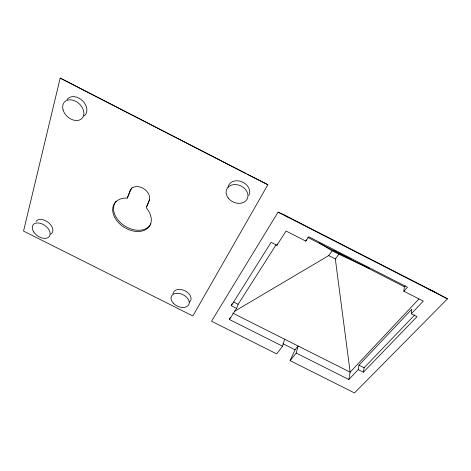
<?xml version="1.0" encoding="UTF-8"?>
<svg xmlns="http://www.w3.org/2000/svg" width="471" height="471" viewBox="0 0 471 471"><rect width="100%" height="100%" fill="white"/><g stroke="black" fill="none" stroke-linecap="round" stroke-linejoin="round"><path stroke-width="0.71" d="M358.219 369.605L363.388 372.208L416.988 316.683L411.289 313.78L411.736 309.276L358.973 365.172L358.219 369.605L348.823 379.491L296.212 353.062L290.112 360.633L354.504 392.932L447.45 298.85L435.752 292.485L284.49 215.047L278.061 212.133L211.532 321.216L276.66 353.886L282.565 346.209L284.614 339.208M411.289 313.78L423.305 301.14L403.865 291.208L404.377 286.768L405.266 285.773M363.388 372.208L364.107 367.763L414.857 314.811M348.823 379.491L350.153 372.172L335.334 258.956L338.849 254.24L369.423 268.405M60.182 78.068L23.55 231.102L192.851 315.97L267.864 184.72L60.182 78.068L245.744 173.54M296.212 353.062L298.108 345.997L295.058 349.818L290.112 360.633M275.977 244.979L238.138 304.301L236.572 308.37L231.308 305.72L271.084 242.353L276.901 245.314L286.044 231.02L305.826 241.123L306.244 239.757M276.901 245.314L277.384 243.966M130.126 190.608A10.739 7.807 33.1 0 1 142.578 188.041A10.739 7.807 33.1 0 1 149.177 200.287L146.14 207.664A20.854 14.76 32.3 0 1 142.589 230.902A20.854 14.76 32.3 0 1 114.3 216.548A20.854 14.76 32.3 0 1 127.288 198.103L130.126 190.608L130.95 189.424A10.715 7.807 33.1 0 1 131.998 187.67M130.95 189.424L127.288 198.103M282.565 346.209L229.442 319.521L230.231 317.501M231.308 305.72L232.115 303.695M146.911 206.451L149.672 199.751M229.442 319.521L236.572 308.37M305.826 241.123L308.776 236.783L407.45 287.233L403.865 291.208M234.593 311.29L328.729 255.582L332.202 250.843L338.849 254.24M418.896 299.003L350.153 372.172L232.727 313.115M429.093 289.471L435.752 292.485M267.864 184.72L247.051 174.211M233.569 301.999L238.138 304.301M358.973 365.172L364.107 367.763M282.93 343.724L295.058 349.818M328.729 255.582L335.334 258.956M278.061 212.133L447.45 298.85M307.728 237.36L404.377 286.768M319.055 242.895L332.202 250.843M284.49 215.047L287.604 217.001M36.026 221.329A9.903 6.347 35.3 0 1 48.937 222.954A9.903 6.347 35.3 0 1 50.674 234.146M67.006 99.646A11.91 8.713 42.9 0 1 82.496 100.747A11.91 8.713 42.9 0 1 83.997 115.99M172.998 293.845A9.561 6.382 25.5 0 1 185.038 290.837A9.561 6.382 25.5 0 1 189.454 302.111M228.046 187.311A11.28 8.884 25.5 0 1 241.688 181.706A11.28 8.884 25.5 0 1 248.829 195.377M150.873 223.807A20.806 14.754 32.3 0 1 124.556 225.839A20.806 14.754 32.3 0 1 116.154 201.182M350.736 259.009A20.006 0.683 26.7 0 1 337.489 252.309M336.824 251.961A20.006 0.683 26.7 0 1 333.756 250.325M33.759 231.968A9.968 6.347 35.2 0 0 49.202 236.601A9.968 6.347 35.2 0 0 40.653 223.395A9.968 6.347 35.2 0 0 33.759 231.968M63.09 109.92A12.005 8.737 42.7 0 0 80.983 119.245A12.005 8.737 42.7 0 0 75.743 101.294A12.005 8.737 42.7 0 0 63.09 109.92M228.27 198.079A11.363 8.908 25.5 0 0 247.104 199.221A11.363 8.908 25.5 0 0 235.741 184.573A11.363 8.908 25.5 0 0 228.27 198.079M173.175 303.041A9.62 6.382 25.5 0 0 188.7 304.761A9.62 6.382 25.5 0 0 178.527 293.368A9.62 6.382 25.5 0 0 173.175 303.041"/></g></svg>
